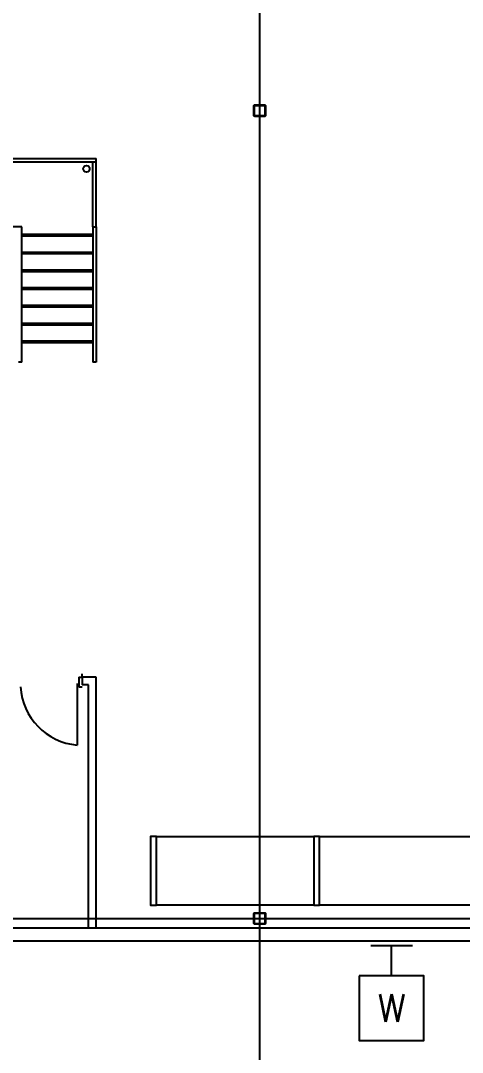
# Model space of a CAD drawing. Header units: millimetres. Extents: x 626570 to 643256, y 6233 to 11343.
# Drawn here: x 636454 to 636723, y 6953 to 7581 of the extents above; entities that cross this region are included whole.
import ezdxf
from ezdxf.enums import TextEntityAlignment as Align

# ---------------------------------------------------------------- set-up
doc = ezdxf.new("R2010")
doc.units = ezdxf.units.MM
doc.header["$LTSCALE"] = 4000
doc.header["$MEASUREMENT"] = 0
doc.linetypes.add('DASHDOT', pattern=[1, 0.5, -0.25, 0, -0.25])
doc.layers.get('0').update_dxf_attribs({"linetype": 'CONTINUOUS'})
for name, color, linetype in [('2012-201_DOOR', 4, 'CONTINUOUS'), ('2012-201_STAIRS', 4, 'CONTINUOUS'), ('2012-201_WALL-FLEXWALL', 7, 'CONTINUOUS'), ('BEAMS', 170, 'CONTINUOUS'), ('COLUMNS-BEAMS', 7, 'CONTINUOUS'), ('DOOR-THRESHOLD-42', 4, 'CONTINUOUS'), ('FRAMES', 170, 'CONTINUOUS'), ('LTG', 6, 'CONTINUOUS'), ('MASTERFOUNDATION_1', 4, 'DASHDOT'), ('MASTERFOUNDATION_25', 7, 'CONTINUOUS'), ('STAIRS-ABOVE-BE59', 4, 'CONTINUOUS'), ('STAIRS-GUARDRAIL', 4, 'CONTINUOUS'), ('WALL-GYPSUM-BOARD', 7, 'CONTINUOUS')]:
    doc.layers.add(name, color=color, linetype=linetype)
doc.styles.get("Standard").update_dxf_attribs({"font": 'simplex.shx'})

# ---------------------------------------------------------------- blocks, each defined once
blk = doc.blocks.new('WD')
for p, q in [((322, 0), (-322, 0)), ((0, -465), (0, 0))]:
    blk.add_line(p, q)
blk.add_lwpolyline([(-500, -465), (-500, -1465), (500, -1465), (500, -465)], close=True)
blk.add_text('W', height=430).set_placement((0, -965), align=Align.MIDDLE)

msp = doc.modelspace()

# ---------------------------------------------------------------- linework, layer by layer
at = {"layer": '2012-201_DOOR', "linetype": 'Continuous'}
for p, q in [((636489.69, 7181.41), (636491.66, 7181.41)), ((636489.69, 7181.41), (636489.69, 7175.51)), ((636488.71, 7177.47), (636488.71, 7140.07)), ((636489.69, 7175.51), (636491.66, 7175.51))]:
    msp.add_line(p, q, dxfattribs=at)
at = {"layer": '2012-201_STAIRS', "linetype": 'Continuous'}
for p, q in [((636498.27, 7450.11), (636454.97, 7450.11)), ((636498.27, 7439.29), (636454.97, 7439.29)), ((636498.27, 7428.46), (636454.97, 7428.46)), ((636498.27, 7417.63), (636454.97, 7417.63)), ((636498.27, 7406.81), (636454.97, 7406.81)), ((636498.27, 7395.98), (636454.97, 7395.98)), ((636498.27, 7385.15), (636454.97, 7385.15))]:
    msp.add_line(p, q, dxfattribs=at)
at = {"layer": '2012-201_WALL-FLEXWALL', "linetype": 'Continuous'}
for p, q in [((638359.1, 7028.5), (636245.89, 7028.5)), ((638359.1, 7020.62), (636245.89, 7020.62))]:
    msp.add_line(p, q, dxfattribs=at)
at = {"layer": 'BEAMS', "linetype": 'Continuous'}
for p, q in [((636536.96, 7084.4), (636632.96, 7084.4)), ((636636.46, 7084.4), (636732.46, 7084.4)), ((636632.96, 7042.4), (636536.96, 7042.4)), ((636732.46, 7042.4), (636636.46, 7042.4))]:
    msp.add_line(p, q, dxfattribs=at)
at = {"layer": 'COLUMNS-BEAMS', "linetype": 'Continuous'}
msp.add_circle((636494.34, 7491.12), 1.97, dxfattribs=at)
at = {"layer": 'DOOR-THRESHOLD-42', "linetype": 'Continuous'}
msp.add_arc((636491.87, 7177.61), 37.67, 183.198, 265.188, dxfattribs=at)
at = {"layer": 'FRAMES', "linetype": 'Continuous', "flags": 128}
for points in [[(636536.96, 7042.4), (636536.96, 7084.4), (636533.46, 7084.4), (636533.46, 7042.4), (636536.96, 7042.4)], [(636636.46, 7042.4), (636636.46, 7084.4), (636632.96, 7084.4), (636632.96, 7042.4), (636636.46, 7042.4)]]:
    msp.add_lwpolyline(points, close=True, dxfattribs=at)
at = {"layer": 'MASTERFOUNDATION_1', "linetype": 'DASHDOT'}
for p, q in [((636599.93, 6627.53), (636599.93, 11123.23)), ((643023.86, 7526.61), (626795.24, 7526.61)), ((643023.86, 7526.61), (626795.24, 7526.61)), ((626794.05, 7034.4), (643036.08, 7034.4))]:
    msp.add_line(p, q, dxfattribs=at)
at = {"layer": 'MASTERFOUNDATION_25', "linetype": 'Continuous', "flags": 128}
for points in [[(636597.05, 7530.11), (636602.8, 7530.11), (636602.83, 7530.11), (636602.85, 7530.11), (636602.87, 7530.1), (636602.89, 7530.1), (636602.91, 7530.1), (636602.93, 7530.09), (636602.95, 7530.09), (636602.98, 7530.08), (636603, 7530.08), (636603.02, 7530.07), (636603.04, 7530.06), (636603.06, 7530.05), (636603.08, 7530.05), (636603.1, 7530.04), (636603.12, 7530.02), (636603.13, 7530.01), (636603.15, 7530), (636603.17, 7529.99), (636603.19, 7529.98), (636603.2, 7529.96), (636603.22, 7529.95), (636603.24, 7529.93), (636603.25, 7529.92), (636603.27, 7529.9), (636603.28, 7529.89), (636603.29, 7529.87), (636603.31, 7529.85), (636603.32, 7529.83), (636603.33, 7529.82), (636603.34, 7529.8), (636603.35, 7529.78), (636603.36, 7529.76), (636603.37, 7529.74), (636603.38, 7529.72), (636603.39, 7529.7), (636603.4, 7529.68), (636603.4, 7529.66), (636603.41, 7529.64), (636603.41, 7529.62), (636603.42, 7529.59), (636603.42, 7529.57), (636603.42, 7529.55), (636603.42, 7529.53), (636603.43, 7529.51), (636603.43, 7529.49), (636603.43, 7523.73), (636603.43, 7523.71), (636603.42, 7523.69), (636603.42, 7523.66), (636603.42, 7523.64), (636603.42, 7523.62), (636603.41, 7523.6), (636603.41, 7523.58), (636603.4, 7523.56), (636603.4, 7523.54), (636603.39, 7523.52), (636603.38, 7523.5), (636603.37, 7523.48), (636603.36, 7523.46), (636603.35, 7523.44), (636603.34, 7523.42), (636603.33, 7523.4), (636603.32, 7523.38), (636603.31, 7523.36), (636603.29, 7523.35), (636603.28, 7523.33), (636603.27, 7523.31), (636603.25, 7523.3), (636603.24, 7523.28), (636603.22, 7523.27), (636603.2, 7523.25), (636603.19, 7523.24), (636603.17, 7523.23), (636603.15, 7523.21), (636603.13, 7523.2), (636603.12, 7523.19), (636603.1, 7523.18), (636603.08, 7523.17), (636603.06, 7523.16), (636603.04, 7523.15), (636603.02, 7523.15), (636603, 7523.14), (636602.98, 7523.13), (636602.95, 7523.13), (636602.93, 7523.12), (636602.91, 7523.12), (636602.89, 7523.11), (636602.87, 7523.11), (636602.85, 7523.11), (636602.83, 7523.11), (636602.8, 7523.11), (636597.05, 7523.11), (636597.03, 7523.11), (636597, 7523.11), (636596.98, 7523.11), (636596.96, 7523.11), (636596.94, 7523.12), (636596.92, 7523.12), (636596.9, 7523.13), (636596.88, 7523.13), (636596.86, 7523.14), (636596.83, 7523.15), (636596.81, 7523.15), (636596.79, 7523.16), (636596.77, 7523.17), (636596.76, 7523.18), (636596.74, 7523.19), (636596.72, 7523.2), (636596.7, 7523.21), (636596.68, 7523.23), (636596.66, 7523.24), (636596.65, 7523.25), (636596.63, 7523.27), (636596.62, 7523.28), (636596.6, 7523.3), (636596.59, 7523.31), (636596.57, 7523.33), (636596.56, 7523.35), (636596.54, 7523.36), (636596.53, 7523.38), (636596.52, 7523.4), (636596.51, 7523.42), (636596.5, 7523.44), (636596.49, 7523.46), (636596.48, 7523.48), (636596.47, 7523.5), (636596.46, 7523.52), (636596.46, 7523.54), (636596.45, 7523.56), (636596.44, 7523.58), (636596.44, 7523.6), (636596.44, 7523.62), (636596.43, 7523.64), (636596.43, 7523.66), (636596.43, 7523.69), (636596.43, 7523.71), (636596.43, 7523.73), (636596.43, 7529.49), (636596.43, 7529.51), (636596.43, 7529.53), (636596.43, 7529.55), (636596.43, 7529.57), (636596.44, 7529.59), (636596.44, 7529.62), (636596.44, 7529.64), (636596.45, 7529.66), (636596.46, 7529.68), (636596.46, 7529.7), (636596.47, 7529.72), (636596.48, 7529.74), (636596.49, 7529.76), (636596.5, 7529.78), (636596.51, 7529.8), (636596.52, 7529.82), (636596.53, 7529.83), (636596.54, 7529.85), (636596.56, 7529.87), (636596.57, 7529.89), (636596.59, 7529.9), (636596.6, 7529.92), (636596.62, 7529.93), (636596.63, 7529.95), (636596.65, 7529.96), (636596.66, 7529.98), (636596.68, 7529.99), (636596.7, 7530), (636596.72, 7530.01), (636596.74, 7530.02), (636596.76, 7530.04), (636596.77, 7530.05), (636596.79, 7530.05), (636596.81, 7530.06), (636596.83, 7530.07), (636596.86, 7530.08), (636596.88, 7530.08), (636596.9, 7530.09), (636596.92, 7530.09), (636596.94, 7530.1), (636596.96, 7530.1), (636596.98, 7530.1), (636597, 7530.11), (636597.03, 7530.11), (636597.05, 7530.11)], [(636597.05, 7529.8), (636602.8, 7529.8), (636602.82, 7529.8), (636602.83, 7529.79), (636602.84, 7529.79), (636602.85, 7529.79), (636602.86, 7529.79), (636602.87, 7529.79), (636602.88, 7529.79), (636602.89, 7529.78), (636602.9, 7529.78), (636602.91, 7529.78), (636602.92, 7529.77), (636602.93, 7529.77), (636602.94, 7529.76), (636602.95, 7529.76), (636602.96, 7529.75), (636602.97, 7529.75), (636602.98, 7529.74), (636602.99, 7529.74), (636602.99, 7529.73), (636603, 7529.72), (636603.01, 7529.72), (636603.02, 7529.71), (636603.03, 7529.7), (636603.03, 7529.69), (636603.04, 7529.68), (636603.05, 7529.68), (636603.05, 7529.67), (636603.06, 7529.66), (636603.07, 7529.65), (636603.07, 7529.64), (636603.08, 7529.63), (636603.08, 7529.62), (636603.09, 7529.61), (636603.09, 7529.6), (636603.09, 7529.59), (636603.1, 7529.58), (636603.1, 7529.57), (636603.1, 7529.56), (636603.11, 7529.55), (636603.11, 7529.54), (636603.11, 7529.53), (636603.11, 7529.52), (636603.11, 7529.51), (636603.11, 7529.5), (636603.11, 7529.49), (636603.11, 7523.73), (636603.11, 7523.72), (636603.11, 7523.71), (636603.11, 7523.7), (636603.11, 7523.69), (636603.11, 7523.68), (636603.11, 7523.67), (636603.1, 7523.66), (636603.1, 7523.64), (636603.1, 7523.63), (636603.09, 7523.62), (636603.09, 7523.61), (636603.09, 7523.6), (636603.08, 7523.59), (636603.08, 7523.58), (636603.07, 7523.58), (636603.07, 7523.57), (636603.06, 7523.56), (636603.05, 7523.55), (636603.05, 7523.54), (636603.04, 7523.53), (636603.03, 7523.52), (636603.03, 7523.52), (636603.02, 7523.51), (636603.01, 7523.5), (636603, 7523.49), (636602.99, 7523.49), (636602.99, 7523.48), (636602.98, 7523.47), (636602.97, 7523.47), (636602.96, 7523.46), (636602.95, 7523.46), (636602.94, 7523.45), (636602.93, 7523.45), (636602.92, 7523.44), (636602.91, 7523.44), (636602.9, 7523.44), (636602.89, 7523.43), (636602.88, 7523.43), (636602.87, 7523.43), (636602.86, 7523.43), (636602.85, 7523.42), (636602.84, 7523.42), (636602.83, 7523.42), (636602.82, 7523.42), (636602.8, 7523.42), (636597.05, 7523.42), (636597.04, 7523.42), (636597.03, 7523.42), (636597.02, 7523.42), (636597, 7523.42), (636596.99, 7523.43), (636596.98, 7523.43), (636596.97, 7523.43), (636596.96, 7523.43), (636596.95, 7523.44), (636596.94, 7523.44), (636596.93, 7523.44), (636596.92, 7523.45), (636596.91, 7523.45), (636596.9, 7523.46), (636596.89, 7523.46), (636596.88, 7523.47), (636596.87, 7523.47), (636596.87, 7523.48), (636596.86, 7523.49), (636596.85, 7523.49), (636596.84, 7523.5), (636596.83, 7523.51), (636596.83, 7523.52), (636596.82, 7523.52), (636596.81, 7523.53), (636596.8, 7523.54), (636596.8, 7523.55), (636596.79, 7523.56), (636596.79, 7523.57), (636596.78, 7523.58), (636596.77, 7523.58), (636596.77, 7523.59), (636596.77, 7523.6), (636596.76, 7523.61), (636596.76, 7523.62), (636596.75, 7523.63), (636596.75, 7523.64), (636596.75, 7523.66), (636596.75, 7523.67), (636596.74, 7523.68), (636596.74, 7523.69), (636596.74, 7523.7), (636596.74, 7523.71), (636596.74, 7523.72), (636596.74, 7523.73), (636596.74, 7529.49), (636596.74, 7529.5), (636596.74, 7529.51), (636596.74, 7529.52), (636596.74, 7529.53), (636596.74, 7529.54), (636596.75, 7529.55), (636596.75, 7529.56), (636596.75, 7529.57), (636596.75, 7529.58), (636596.76, 7529.59), (636596.76, 7529.6), (636596.77, 7529.61), (636596.77, 7529.62), (636596.77, 7529.63), (636596.78, 7529.64), (636596.79, 7529.65), (636596.79, 7529.66), (636596.8, 7529.67), (636596.8, 7529.68), (636596.81, 7529.68), (636596.82, 7529.69), (636596.83, 7529.7), (636596.83, 7529.71), (636596.84, 7529.72), (636596.85, 7529.72), (636596.86, 7529.73), (636596.87, 7529.74), (636596.87, 7529.74), (636596.88, 7529.75), (636596.89, 7529.75), (636596.9, 7529.76), (636596.91, 7529.76), (636596.92, 7529.77), (636596.93, 7529.77), (636596.94, 7529.78), (636596.95, 7529.78), (636596.96, 7529.78), (636596.97, 7529.79), (636596.98, 7529.79), (636596.99, 7529.79), (636597, 7529.79), (636597.02, 7529.79), (636597.03, 7529.79), (636597.04, 7529.8), (636597.05, 7529.8)], [(636597.05, 7037.9), (636602.8, 7037.9), (636602.83, 7037.9), (636602.85, 7037.9), (636602.87, 7037.9), (636602.89, 7037.9), (636602.91, 7037.89), (636602.93, 7037.89), (636602.95, 7037.89), (636602.98, 7037.88), (636603, 7037.87), (636603.02, 7037.87), (636603.04, 7037.86), (636603.06, 7037.85), (636603.08, 7037.84), (636603.1, 7037.83), (636603.12, 7037.82), (636603.13, 7037.81), (636603.15, 7037.8), (636603.17, 7037.78), (636603.19, 7037.77), (636603.2, 7037.76), (636603.22, 7037.74), (636603.24, 7037.73), (636603.25, 7037.71), (636603.27, 7037.7), (636603.28, 7037.68), (636603.29, 7037.66), (636603.31, 7037.65), (636603.32, 7037.63), (636603.33, 7037.61), (636603.34, 7037.59), (636603.35, 7037.57), (636603.36, 7037.55), (636603.37, 7037.53), (636603.38, 7037.51), (636603.39, 7037.49), (636603.4, 7037.47), (636603.4, 7037.45), (636603.41, 7037.43), (636603.41, 7037.41), (636603.42, 7037.39), (636603.42, 7037.37), (636603.42, 7037.35), (636603.42, 7037.33), (636603.43, 7037.3), (636603.43, 7037.28), (636603.43, 7031.53), (636603.43, 7031.5), (636603.42, 7031.48), (636603.42, 7031.46), (636603.42, 7031.44), (636603.42, 7031.42), (636603.41, 7031.4), (636603.41, 7031.37), (636603.4, 7031.35), (636603.4, 7031.33), (636603.39, 7031.31), (636603.38, 7031.29), (636603.37, 7031.27), (636603.36, 7031.25), (636603.35, 7031.23), (636603.34, 7031.21), (636603.33, 7031.2), (636603.32, 7031.18), (636603.31, 7031.16), (636603.29, 7031.14), (636603.28, 7031.13), (636603.27, 7031.11), (636603.25, 7031.09), (636603.24, 7031.08), (636603.22, 7031.06), (636603.2, 7031.05), (636603.19, 7031.04), (636603.17, 7031.02), (636603.15, 7031.01), (636603.13, 7031), (636603.12, 7030.99), (636603.1, 7030.98), (636603.08, 7030.97), (636603.06, 7030.96), (636603.04, 7030.95), (636603.02, 7030.94), (636603, 7030.93), (636602.98, 7030.93), (636602.95, 7030.92), (636602.93, 7030.92), (636602.91, 7030.91), (636602.89, 7030.91), (636602.87, 7030.91), (636602.85, 7030.9), (636602.83, 7030.9), (636602.8, 7030.9), (636597.05, 7030.9), (636597.03, 7030.9), (636597, 7030.9), (636596.98, 7030.91), (636596.96, 7030.91), (636596.94, 7030.91), (636596.92, 7030.92), (636596.9, 7030.92), (636596.88, 7030.93), (636596.86, 7030.93), (636596.83, 7030.94), (636596.81, 7030.95), (636596.79, 7030.96), (636596.77, 7030.97), (636596.76, 7030.98), (636596.74, 7030.99), (636596.72, 7031), (636596.7, 7031.01), (636596.68, 7031.02), (636596.66, 7031.04), (636596.65, 7031.05), (636596.63, 7031.06), (636596.62, 7031.08), (636596.6, 7031.09), (636596.59, 7031.11), (636596.57, 7031.13), (636596.56, 7031.14), (636596.54, 7031.16), (636596.53, 7031.18), (636596.52, 7031.2), (636596.51, 7031.21), (636596.5, 7031.23), (636596.49, 7031.25), (636596.48, 7031.27), (636596.47, 7031.29), (636596.46, 7031.31), (636596.46, 7031.33), (636596.45, 7031.35), (636596.44, 7031.37), (636596.44, 7031.4), (636596.44, 7031.42), (636596.43, 7031.44), (636596.43, 7031.46), (636596.43, 7031.48), (636596.43, 7031.5), (636596.43, 7031.53), (636596.43, 7037.28), (636596.43, 7037.3), (636596.43, 7037.33), (636596.43, 7037.35), (636596.43, 7037.37), (636596.44, 7037.39), (636596.44, 7037.41), (636596.44, 7037.43), (636596.45, 7037.45), (636596.46, 7037.47), (636596.46, 7037.49), (636596.47, 7037.51), (636596.48, 7037.53), (636596.49, 7037.55), (636596.5, 7037.57), (636596.51, 7037.59), (636596.52, 7037.61), (636596.53, 7037.63), (636596.54, 7037.65), (636596.56, 7037.66), (636596.57, 7037.68), (636596.59, 7037.7), (636596.6, 7037.71), (636596.62, 7037.73), (636596.63, 7037.74), (636596.65, 7037.76), (636596.66, 7037.77), (636596.68, 7037.78), (636596.7, 7037.8), (636596.72, 7037.81), (636596.74, 7037.82), (636596.76, 7037.83), (636596.77, 7037.84), (636596.79, 7037.85), (636596.81, 7037.86), (636596.83, 7037.87), (636596.86, 7037.87), (636596.88, 7037.88), (636596.9, 7037.89), (636596.92, 7037.89), (636596.94, 7037.89), (636596.96, 7037.9), (636596.98, 7037.9), (636597, 7037.9), (636597.03, 7037.9), (636597.05, 7037.9)], [(636597.05, 7037.59), (636602.8, 7037.59), (636602.82, 7037.59), (636602.83, 7037.59), (636602.84, 7037.59), (636602.85, 7037.59), (636602.86, 7037.59), (636602.87, 7037.58), (636602.88, 7037.58), (636602.89, 7037.58), (636602.9, 7037.58), (636602.91, 7037.57), (636602.92, 7037.57), (636602.93, 7037.56), (636602.94, 7037.56), (636602.95, 7037.55), (636602.96, 7037.55), (636602.97, 7037.54), (636602.98, 7037.54), (636602.99, 7037.53), (636602.99, 7037.53), (636603, 7037.52), (636603.01, 7037.51), (636603.02, 7037.5), (636603.03, 7037.5), (636603.03, 7037.49), (636603.04, 7037.48), (636603.05, 7037.47), (636603.05, 7037.46), (636603.06, 7037.45), (636603.07, 7037.45), (636603.07, 7037.44), (636603.08, 7037.43), (636603.08, 7037.42), (636603.09, 7037.41), (636603.09, 7037.4), (636603.09, 7037.39), (636603.1, 7037.38), (636603.1, 7037.37), (636603.1, 7037.36), (636603.11, 7037.35), (636603.11, 7037.34), (636603.11, 7037.32), (636603.11, 7037.31), (636603.11, 7037.3), (636603.11, 7037.29), (636603.11, 7037.28), (636603.11, 7031.53), (636603.11, 7031.51), (636603.11, 7031.5), (636603.11, 7031.49), (636603.11, 7031.48), (636603.11, 7031.47), (636603.11, 7031.46), (636603.1, 7031.45), (636603.1, 7031.44), (636603.1, 7031.43), (636603.09, 7031.42), (636603.09, 7031.41), (636603.09, 7031.4), (636603.08, 7031.39), (636603.08, 7031.38), (636603.07, 7031.37), (636603.07, 7031.36), (636603.06, 7031.35), (636603.05, 7031.34), (636603.05, 7031.34), (636603.04, 7031.33), (636603.03, 7031.32), (636603.03, 7031.31), (636603.02, 7031.3), (636603.01, 7031.3), (636603, 7031.29), (636602.99, 7031.28), (636602.99, 7031.28), (636602.98, 7031.27), (636602.97, 7031.26), (636602.96, 7031.26), (636602.95, 7031.25), (636602.94, 7031.25), (636602.93, 7031.24), (636602.92, 7031.24), (636602.91, 7031.24), (636602.9, 7031.23), (636602.89, 7031.23), (636602.88, 7031.23), (636602.87, 7031.22), (636602.86, 7031.22), (636602.85, 7031.22), (636602.84, 7031.22), (636602.83, 7031.22), (636602.82, 7031.22), (636602.8, 7031.22), (636597.05, 7031.22), (636597.04, 7031.22), (636597.03, 7031.22), (636597.02, 7031.22), (636597, 7031.22), (636596.99, 7031.22), (636596.98, 7031.22), (636596.97, 7031.23), (636596.96, 7031.23), (636596.95, 7031.23), (636596.94, 7031.24), (636596.93, 7031.24), (636596.92, 7031.24), (636596.91, 7031.25), (636596.9, 7031.25), (636596.89, 7031.26), (636596.88, 7031.26), (636596.87, 7031.27), (636596.87, 7031.28), (636596.86, 7031.28), (636596.85, 7031.29), (636596.84, 7031.3), (636596.83, 7031.3), (636596.83, 7031.31), (636596.82, 7031.32), (636596.81, 7031.33), (636596.8, 7031.34), (636596.8, 7031.34), (636596.79, 7031.35), (636596.79, 7031.36), (636596.78, 7031.37), (636596.77, 7031.38), (636596.77, 7031.39), (636596.77, 7031.4), (636596.76, 7031.41), (636596.76, 7031.42), (636596.75, 7031.43), (636596.75, 7031.44), (636596.75, 7031.45), (636596.75, 7031.46), (636596.74, 7031.47), (636596.74, 7031.48), (636596.74, 7031.49), (636596.74, 7031.5), (636596.74, 7031.51), (636596.74, 7031.53), (636596.74, 7037.28), (636596.74, 7037.29), (636596.74, 7037.3), (636596.74, 7037.31), (636596.74, 7037.32), (636596.74, 7037.34), (636596.75, 7037.35), (636596.75, 7037.36), (636596.75, 7037.37), (636596.75, 7037.38), (636596.76, 7037.39), (636596.76, 7037.4), (636596.77, 7037.41), (636596.77, 7037.42), (636596.77, 7037.43), (636596.78, 7037.44), (636596.79, 7037.45), (636596.79, 7037.45), (636596.8, 7037.46), (636596.8, 7037.47), (636596.81, 7037.48), (636596.82, 7037.49), (636596.83, 7037.5), (636596.83, 7037.5), (636596.84, 7037.51), (636596.85, 7037.52), (636596.86, 7037.53), (636596.87, 7037.53), (636596.87, 7037.54), (636596.88, 7037.54), (636596.89, 7037.55), (636596.9, 7037.55), (636596.91, 7037.56), (636596.92, 7037.56), (636596.93, 7037.57), (636596.94, 7037.57), (636596.95, 7037.58), (636596.96, 7037.58), (636596.97, 7037.58), (636596.98, 7037.58), (636596.99, 7037.59), (636597, 7037.59), (636597.02, 7037.59), (636597.03, 7037.59), (636597.04, 7037.59), (636597.05, 7037.59)]]:
    msp.add_lwpolyline(points, close=True, dxfattribs=at)
at = {"layer": 'STAIRS-ABOVE-BE59', "linetype": 'Continuous'}
for p, q in [((636498.27, 7451.1), (636454.97, 7451.1)), ((636498.27, 7440.27), (636454.97, 7440.27)), ((636498.27, 7429.44), (636454.97, 7429.44)), ((636498.27, 7418.62), (636454.97, 7418.62)), ((636498.27, 7407.79), (636454.97, 7407.79)), ((636498.27, 7396.96), (636454.97, 7396.96)), ((636498.27, 7386.14), (636454.97, 7386.14)), ((636491.66, 7181.41), (636491.66, 7183.38))]:
    msp.add_line(p, q, dxfattribs=at)
at = {"layer": 'STAIRS-GUARDRAIL', "linetype": 'Continuous'}
for p, q in [((636386.07, 7497.36), (636500.24, 7497.36)), ((636386.07, 7495.39), (636500.24, 7495.39)), ((636498.27, 7455.9), (636498.27, 7495.39)), ((636500.24, 7455.9), (636500.24, 7497.36)), ((636500.24, 7495.39), (636500.24, 7497.36)), ((636498.27, 7455.9), (636500.24, 7455.9))]:
    msp.add_line(p, q, dxfattribs=at)
at = {"layer": 'WALL-GYPSUM-BOARD', "linetype": 'Continuous'}
for p, q in [((636454.97, 7455.9), (636431.34, 7455.9)), ((636454.97, 7373.34), (636454.97, 7455.9)), ((636498.27, 7455.9), (636498.27, 7373.34)), ((636500.24, 7455.9), (636500.24, 7373.34)), ((636454.97, 7373.34), (636453, 7373.34)), ((636500.24, 7373.34), (636498.27, 7373.34)), ((636500.24, 7181.41), (636491.66, 7181.41)), ((636491.66, 7181.41), (636491.66, 7176.77)), ((636500.24, 7028.5), (636500.24, 7181.41)), ((636495.6, 7176.77), (636491.66, 7176.77)), ((636495.6, 7028.5), (636495.6, 7176.77))]:
    msp.add_line(p, q, dxfattribs=at)

# ---------------------------------------------------------------- block references
at = {"layer": 'LTG', "xscale": 0.03937008, "yscale": 0.03937008, "zscale": 0.03937008}
msp.add_blockref('WD', (636680.3, 7017.79), dxfattribs=at)

doc.saveas('drawing.dxf')
